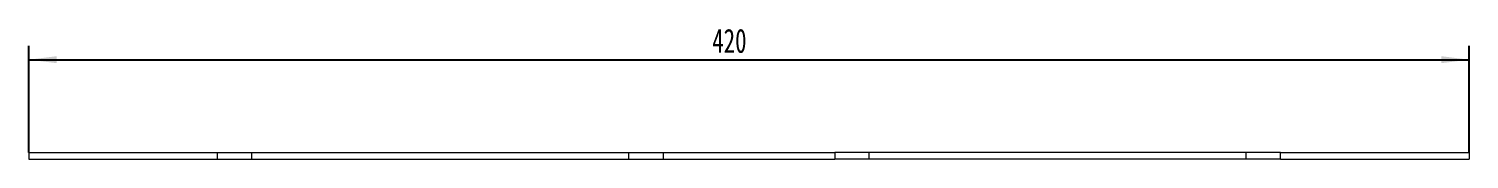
# Model space of a CAD drawing. Header units: millimetres. Extents: x 162 to 902, y 220 to 754.
# Drawn here: x 192.2 to 402.2, y 284.5 to 303.5 of the extents above; entities that cross this region are included whole.
import ezdxf

# ---------------------------------------------------------------- set-up
doc = ezdxf.new("R2010")
doc.units = ezdxf.units.MM
doc.layers.add('10', color=7, linetype='Continuous')
doc.styles.add('SLDTEXTSTYLE5', font='TXT', dxfattribs={"width": 0.7})
doc.dimstyles.new('SLDDIMSTYLE7', dxfattribs={"dimtxt": 3.5, "dimasz": 4.08, "dimexe": 0, "dimexo": 0.0625, "dimgap": 0.875, "dimtad": 2, "dimlfac": 2, "dimrnd": 1e-09, "dimzin": 12, "dimdsep": 46, "dimtxsty": 'SLDTEXTSTYLE5', "dimsah": 1, "dimcen": 0.09, "dimadec": 0, "dimazin": 3, "dimtfac": 1, "dimtofl": 0, "dimtmove": 0, "dimatfit": 3, "dimfxl": 1, "dimfrac": 2, "dimtolj": 1, "dimtzin": 12, "dimarcsym": 0})

# ---------------------------------------------------------------- blocks, each defined once
blk = doc.blocks.new('_D_41')
at = {"layer": '10', "transparency": 16777216}
for p, q in [((192.21, 285.51), (192.21, 301.03)), ((402.21, 285.51), (402.21, 301.03)), ((192.21, 299.03), (402.21, 299.03))]:
    blk.add_line(p, q, dxfattribs=at)
for points in [[(192.21, 299.03), (196.29, 298.52), (196.29, 299.54)], [(402.21, 299.03), (398.13, 299.54), (398.13, 298.52)]]:
    blk.add_solid(points, dxfattribs=at)
at = {"layer": '10', "transparency": 16777216, "insert": (291.85, 303.54), "char_height": 3.5, "attachment_point": 1, "style": 'SLDTEXTSTYLE5'}
blk.add_mtext('420', dxfattribs=at)

msp = doc.modelspace()

# ---------------------------------------------------------------- linework, layer by layer
at = {"color": 7, "linetype": 'Continuous', "lineweight": 15}
for p, q in [((192.2067, 285.5088), (192.2067, 284.5088)), ((192.2067, 285.5088), (219.7067, 285.5088)), ((192.2067, 284.5088), (219.7067, 284.5088)), ((219.7067, 284.5088), (219.7067, 285.5088)), ((219.7067, 285.5088), (224.7067, 285.5088)), ((219.7067, 284.5088), (224.7067, 284.5088)), ((224.7067, 284.5088), (224.7067, 285.5088)), ((224.7067, 285.5088), (279.7067, 285.5088)), ((224.7067, 284.5088), (279.7067, 284.5088)), ((279.7067, 284.5088), (279.7067, 285.5088)), ((279.7067, 285.5088), (284.7067, 285.5088)), ((279.7067, 284.5088), (284.7067, 284.5088)), ((284.7067, 285.5088), (284.7067, 284.5088)), ((284.7067, 285.5088), (309.7067, 285.5088)), ((284.7067, 284.5088), (309.7067, 284.5088)), ((309.7067, 285.5088), (309.7067, 284.5088)), ((314.7067, 285.5088), (309.7067, 285.5088)), ((314.7067, 284.5088), (309.7067, 284.5088)), ((314.7067, 284.5088), (314.7067, 285.5088)), ((369.7067, 285.5088), (314.7067, 285.5088)), ((369.7067, 284.5088), (314.7067, 284.5088)), ((369.7067, 284.5088), (369.7067, 285.5088)), ((374.7067, 285.5088), (369.7067, 285.5088)), ((374.7067, 284.5088), (369.7067, 284.5088)), ((374.7067, 284.5088), (374.7067, 285.5088)), ((374.7067, 285.5088), (402.2067, 285.5088)), ((374.7067, 284.5088), (402.2067, 284.5088)), ((402.2067, 285.5088), (402.2067, 284.5088))]:
    msp.add_line(p, q, dxfattribs=at)

# ---------------------------------------------------------------- dimensions: what is measured, and where the dimension line sits
at = {"layer": '10'}
dim = msp.add_linear_dim(base=(402.2067, 299.0282), p1=(192.2067, 285.5088), p2=(402.2067, 285.5088), dimstyle='SLDDIMSTYLE7', dxfattribs=at)
dim.commit()
dim.dimension.update_dxf_attribs({"geometry": '_D_41', "text_midpoint": (294.1532, 299.0282), "dimtype": 160})

doc.saveas('drawing.dxf')
